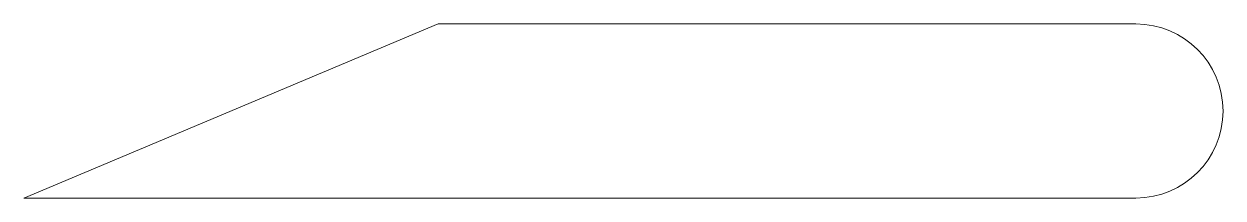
# Model space of a CAD drawing. Header units: millimetres. Extents: x -12.8 to 1, y -1 to 1.
import ezdxf

# ---------------------------------------------------------------- set-up
doc = ezdxf.new("R2010")
doc.units = ezdxf.units.MM

msp = doc.modelspace()

# ---------------------------------------------------------------- linework, layer by layer
at = {"color": 7, "linetype": 'Continuous', "lineweight": 15}
for p, q in [((-8, 1), (-12.75, -1)), ((0, 1), (-8, 1)), ((-12.75, -1), (0, -1))]:
    msp.add_line(p, q, dxfattribs=at)
msp.add_arc((0, 0), 1, 270, 90, dxfattribs=at)

doc.saveas('drawing.dxf')
